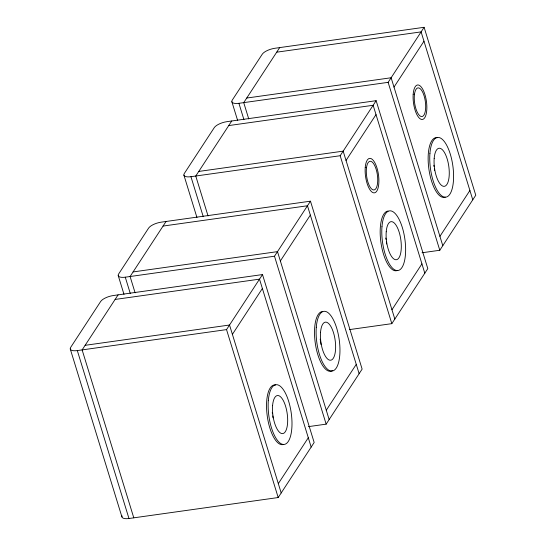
<?xml version="1.0" encoding="UTF-8"?>
<svg xmlns="http://www.w3.org/2000/svg" width="546" height="546" viewBox="0 0 546 546"><rect width="100%" height="100%" fill="white"/><g stroke="black" fill="none" stroke-linecap="round" stroke-linejoin="round"><path stroke-width="0.82" d="M118.1 294.86L82.125 349.904L133.79 517.826M166.059 221.478L130.091 276.515L135.108 292.82M231.736 120.987L195.761 176.024L208.053 215.97M279.695 47.598L243.728 102.634L248.744 118.939M262.503 274.57L113.288 295.543A10.483 3.822 -17.1 0 0 100.662 301.481L70.687 347.345A10.483 3.822 -17.1 0 0 77.314 350.58L226.535 329.607L262.503 274.57L314.162 442.492L278.194 497.536L128.972 518.509A10.483 3.822 -17.1 0 1 122.038 515.861M310.469 201.181L161.247 222.154A10.483 3.822 -17.1 0 0 148.621 228.091L118.646 273.962A10.483 3.822 -17.1 0 0 125.273 277.191L274.495 256.224L310.469 201.181L362.128 369.103L326.153 424.146L308.422 426.638M376.139 100.689L226.924 121.662A10.483 3.822 -17.1 0 0 214.298 127.6L184.323 173.464A10.483 3.822 -17.1 0 0 190.95 176.699L340.172 155.726L376.139 100.689L427.805 268.612L391.83 323.655L349.604 329.586M424.106 27.3L274.884 48.273A10.483 3.822 -17.1 0 0 262.257 54.211L232.282 100.082A10.483 3.822 -17.1 0 0 238.916 103.31L388.131 82.344L424.106 27.3L475.764 195.222L439.789 250.266L422.058 252.757M232.398 334.35L262.373 288.486M280.364 260.961L310.34 215.097M346.034 160.469L376.017 114.605M394 87.08L423.976 41.216M278.324 483.62L308.299 437.749M326.283 410.23L356.258 364.359M391.96 309.739L421.935 263.868M439.919 236.35L469.894 190.486M276.699 52.184L421.103 31.886L472.768 199.809M246.724 98.048L391.127 77.757L442.792 245.68M228.74 125.573L373.143 105.276L424.802 273.198M198.764 171.437L343.168 151.14L394.826 319.069M163.063 226.064L307.466 205.767L359.132 373.689M133.088 271.928L277.491 251.631L329.149 419.56M115.104 299.447L259.507 279.156L311.165 447.078M85.121 345.318L229.532 325.02L281.19 492.949M388.131 82.344L439.789 250.266M340.172 155.726L391.83 323.655M238.916 103.31L243.925 119.615M231.866 101.733L237.64 120.482M274.495 256.224L326.153 424.146M190.95 176.699L203.242 216.646M183.906 175.123L196.949 217.506M226.535 329.607L278.194 497.536M125.273 277.191L130.289 293.495M118.229 275.614L123.997 294.362M77.314 350.58L128.972 518.509M70.27 348.996L121.929 516.925M272.236 412.578A19.219 7.194 82 0 1 272.481 413.888M272.788 415.875A19.219 7.194 82 0 1 273.02 417.867M283.647 444.376A30.139 11.282 82 0 1 267.233 415.929A30.139 11.282 82 0 1 275.628 384.971M320.195 339.189A19.219 7.194 82 0 1 320.659 341.823M320.748 342.485A19.219 7.194 82 0 1 320.98 344.478M332.705 370.386A30.139 11.282 82 0 1 315.684 345.659A30.139 11.282 82 0 1 322.393 311.541M385.735 238.049A19.219 7.194 82 0 1 386.002 239.353M386.425 241.994A19.219 7.194 82 0 1 386.657 243.987M397.283 270.495A30.139 11.282 82 0 1 381.101 243.612A30.139 11.282 82 0 1 388.07 211.049M433.831 165.308A19.219 7.194 82 0 1 434.084 166.619M434.391 168.605A19.219 7.194 82 0 1 434.616 170.598M445.249 197.113A30.139 11.282 82 0 1 428.835 168.666A30.139 11.282 82 0 1 437.23 137.708M268.325 400.621A30.139 11.282 82 0 0 284.104 444.437A30.139 11.282 82 0 0 287.776 398.648A30.139 11.282 82 0 0 268.325 400.621M272.584 405.671A19.219 7.194 82 0 0 282.644 433.613A19.219 7.194 82 0 0 284.985 404.415A19.219 7.194 82 0 0 272.584 405.671M316.291 327.231A30.139 11.282 82 0 0 332.064 371.048A30.139 11.282 82 0 0 335.742 325.266A30.139 11.282 82 0 0 316.291 327.231M320.543 332.289A19.219 7.194 82 0 0 330.603 360.223A19.219 7.194 82 0 0 332.944 331.033A19.219 7.194 82 0 0 320.543 332.289M366.53 167.54A14.469 5.412 82 0 0 373.334 189.919A14.469 5.412 82 0 0 376.18 169.383A14.469 5.412 82 0 0 366.53 167.54M365.226 167.656A17.404 6.511 82 0 0 374.385 192.854A17.404 6.511 82 0 0 376.426 166.325A17.404 6.511 82 0 0 365.226 167.656M381.968 226.74A30.139 11.282 82 0 0 397.741 270.557A30.139 11.282 82 0 0 401.412 224.768A30.139 11.282 82 0 0 381.968 226.74M386.22 231.797A19.219 7.194 82 0 0 396.28 259.732A19.219 7.194 82 0 0 398.621 230.542A19.219 7.194 82 0 0 386.22 231.797M414.489 94.151A14.469 5.412 82 0 0 421.294 116.53A14.469 5.412 82 0 0 424.14 95.994A14.469 5.412 82 0 0 414.489 94.151M413.185 94.274A17.404 6.511 82 0 0 422.345 119.465A17.404 6.511 82 0 0 424.392 92.943A17.404 6.511 82 0 0 413.185 94.274M429.927 153.351A30.139 11.282 82 0 0 445.7 197.167A30.139 11.282 82 0 0 449.378 151.385A30.139 11.282 82 0 0 429.927 153.351M434.179 158.408A19.219 7.194 82 0 0 444.239 186.343A19.219 7.194 82 0 0 446.587 157.152A19.219 7.194 82 0 0 434.179 158.408"/></g></svg>
